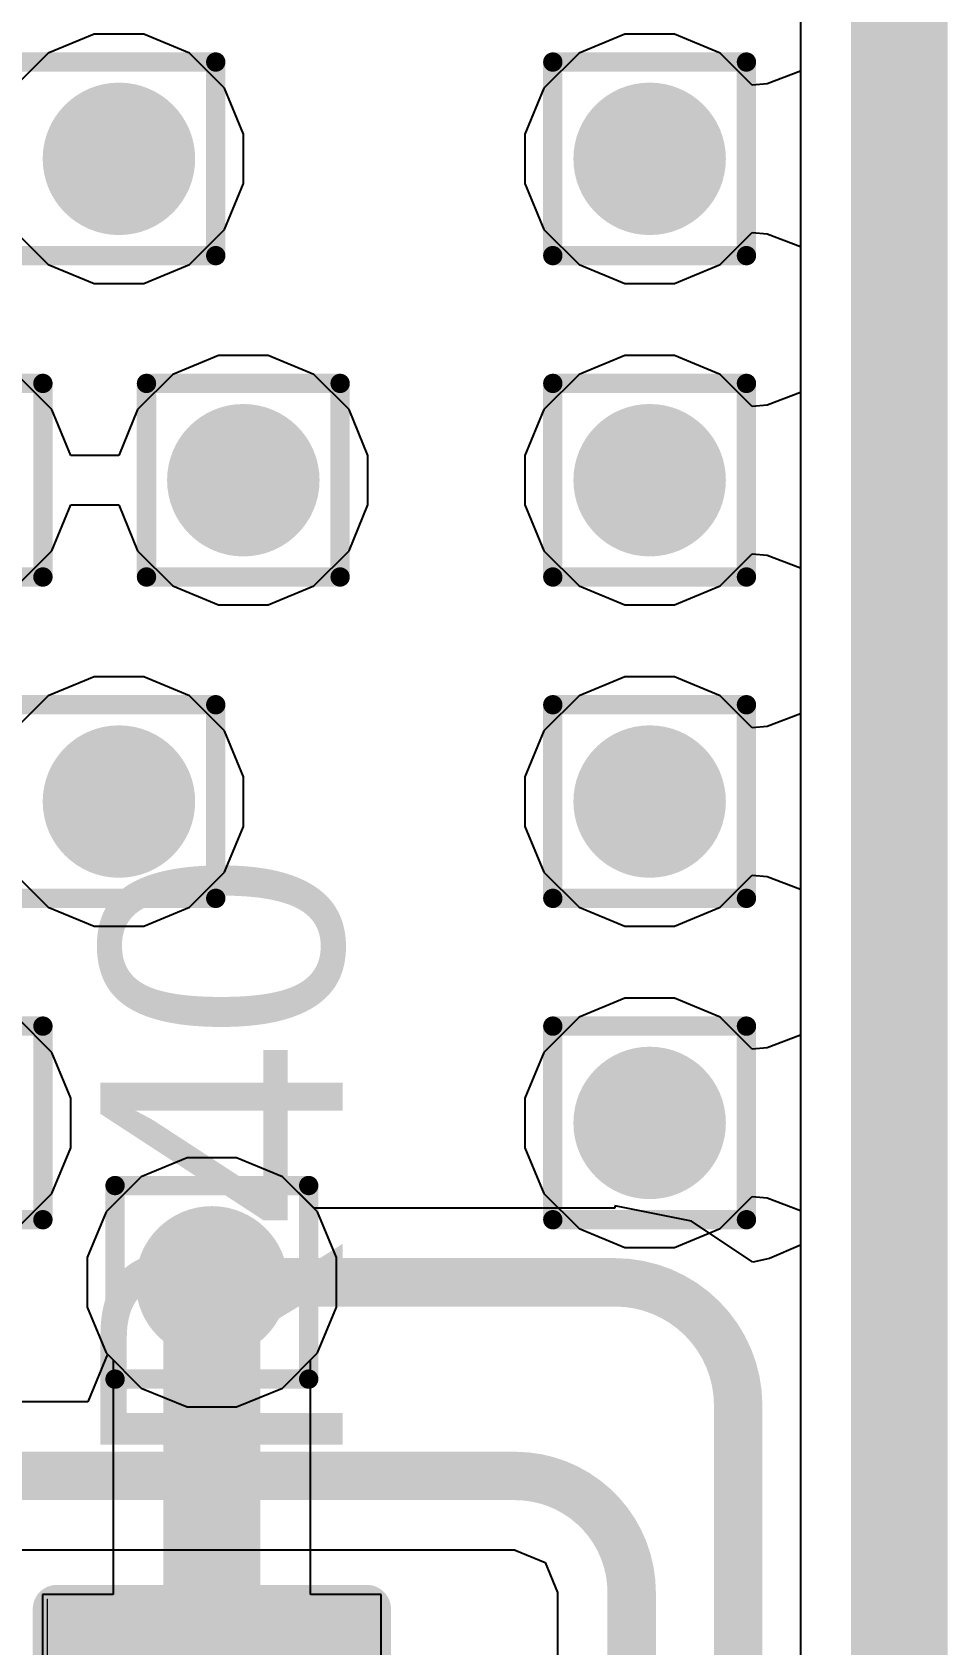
# Model space of a CAD drawing. Header units: inches. Extents: x -12 to 5355, y -7 to 5366.
# Drawn here: x 32.854 to 35.255, y 45.843 to 50.075 of the extents above; entities that cross this region are included whole.
import ezdxf

# ---------------------------------------------------------------- set-up
doc = ezdxf.new("R2010")
doc.units = ezdxf.units.IN
for name, color, linetype in [('Board Outline', 216, 'Continuous'), ('BOTTOM LAYER', 5, 'Continuous'), ('Drill Drawing', 1, 'Continuous'), ('GROUND1', 16, 'Continuous'), ('GROUND2', 156, 'Continuous'), ('POWER', 76, 'Continuous'), ('SIGNAL', 90, 'Continuous'), ('TOP LAYER', 1, 'Continuous'), ('Top Overlay', 2, 'Continuous'), ('Top Paste', 8, 'Continuous'), ('Top Solder', 216, 'Continuous'), ('Via Holes', 16, 'Continuous')]:
    doc.layers.add(name, color=color, linetype=linetype)
doc.styles.add('Arial', font='', dxfattribs={"height": 0.2})
doc.styles.get('Arial').set_extended_font_data('Arial')

# ---------------------------------------------------------------- blocks, each defined once
blk = doc.blocks.new('R___0402_22')
at = {"layer": 'TOP LAYER'}
for points in [[(-0.6985, -0.3175), (-0.6985, 0.3175), (-0.2413, 0.3175), (-0.2413, -0.3175)], [(0.2413, -0.3175), (0.2413, 0.3175), (0.6985, 0.3175), (0.6985, -0.3175)]]:
    blk.add_hatch(color=1, dxfattribs=at).paths.add_polyline_path(points)
at = {"layer": 'Top Paste'}
for points in [[(-0.6985, -0.3175), (-0.6985, 0.3175), (-0.2413, 0.3175), (-0.2413, -0.3175)], [(0.2413, -0.3175), (0.2413, 0.3175), (0.6985, 0.3175), (0.6985, -0.3175)]]:
    blk.add_hatch(color=8, dxfattribs=at).paths.add_polyline_path(points)
at = {"layer": 'Top Solder'}
for points in [[(-0.7535, -0.3725), (-0.7535, 0.3725), (-0.1863, 0.3725), (-0.1863, -0.3725)], [(0.1863, -0.3725), (0.1863, 0.3725), (0.7535, 0.3725), (0.7535, -0.3725)]]:
    blk.add_hatch(color=216, dxfattribs=at).paths.add_polyline_path(points)
at = {"layer": 'Top Overlay'}
for points in [[(-0.7874, -0.4064, 0.127, 0.127, 0), (-0.7874, 0.4064, 0.127, 0.127, 0)], [(0.7874, 0.4064, 0.127, 0.127, 0), (-0.7874, 0.4064, 0.127, 0.127, 0)], [(0.7874, -0.4064, 0.127, 0.127, 0), (0.7874, 0.4064, 0.127, 0.127, 0)], [(0.7874, -0.4064, 0.127, 0.127, 0), (-0.7874, -0.4064, 0.127, 0.127, 0)], [(0.8128, -0.4318, 0.00323, 0.00323, 0), (-0.8128, -0.4318, 0.00323, 0.00323, 0)]]:
    blk.add_lwpolyline(points, format="xyseb", dxfattribs=at)
for points in [[(-0.8191, 0.4064, 0.0635, 0.0635, 1), (-0.7556, 0.4064, 0.0635, 0.0635, 1)], [(-0.8191, 0.4064, 0.0635, 0.0635, 1), (-0.7556, 0.4064, 0.0635, 0.0635, 1)], [(0.7556, 0.4064, 0.0635, 0.0635, 1), (0.8191, 0.4064, 0.0635, 0.0635, 1)], [(0.7556, 0.4064, 0.0635, 0.0635, 1), (0.8191, 0.4064, 0.0635, 0.0635, 1)], [(-0.8191, -0.4064, 0.0635, 0.0635, 1), (-0.7556, -0.4064, 0.0635, 0.0635, 1)], [(-0.8191, -0.4064, 0.0635, 0.0635, 1), (-0.7556, -0.4064, 0.0635, 0.0635, 1)], [(0.7556, -0.4064, 0.0635, 0.0635, 1), (0.8191, -0.4064, 0.0635, 0.0635, 1)], [(0.7556, -0.4064, 0.0635, 0.0635, 1), (0.8191, -0.4064, 0.0635, 0.0635, 1)], [(-0.8136, -0.4318, 0.00161, 0.00161, 1), (-0.812, -0.4318, 0.00161, 0.00161, 1)], [(0.812, -0.4318, 0.00161, 0.00161, 1), (0.8136, -0.4318, 0.00161, 0.00161, 1)]]:
    blk.add_lwpolyline(points, format="xyseb", close=True, dxfattribs=at)

msp = doc.modelspace()

# ---------------------------------------------------------------- hatches: boundary and pattern name
at = {"layer": 'BOTTOM LAYER'}
h = msp.add_hatch(color=5, dxfattribs=at)
edge = h.paths.add_edge_path()
edge.add_arc((33.081, 49.7425), 0.2, 0, 360)
h = msp.add_hatch(color=5, dxfattribs=at)
edge = h.paths.add_edge_path()
edge.add_arc((34.4732, 49.7425), 0.2, 0, 360)
h = msp.add_hatch(color=5, dxfattribs=at)
edge = h.paths.add_edge_path()
edge.add_arc((33.4073, 48.8992), 0.2, 0, 360)
h = msp.add_hatch(color=5, dxfattribs=at)
edge = h.paths.add_edge_path()
edge.add_arc((34.4732, 48.8992), 0.2, 0, 360)
h = msp.add_hatch(color=5, dxfattribs=at)
edge = h.paths.add_edge_path()
edge.add_arc((33.081, 48.056), 0.2, 0, 360)
h = msp.add_hatch(color=5, dxfattribs=at)
edge = h.paths.add_edge_path()
edge.add_arc((34.4732, 48.056), 0.2, 0, 360)
h = msp.add_hatch(color=5, dxfattribs=at)
edge = h.paths.add_edge_path()
edge.add_arc((34.4732, 47.2127), 0.2, 0, 360)
h = msp.add_hatch(color=5, dxfattribs=at)
edge = h.paths.add_edge_path()
edge.add_arc((33.3248, 46.7944), 0.2, 0, 360)
at = {"layer": 'GROUND1'}
h = msp.add_hatch(color=16, dxfattribs=at)
edge = h.paths.add_edge_path()
edge.add_arc((33.081, 49.7425), 0.2, 0, 360)
h = msp.add_hatch(color=16, dxfattribs=at)
edge = h.paths.add_edge_path()
edge.add_arc((34.4732, 49.7425), 0.2, 0, 360)
h = msp.add_hatch(color=16, dxfattribs=at)
edge = h.paths.add_edge_path()
edge.add_arc((33.4073, 48.8992), 0.2, 0, 360)
h = msp.add_hatch(color=16, dxfattribs=at)
edge = h.paths.add_edge_path()
edge.add_arc((34.4732, 48.8992), 0.2, 0, 360)
h = msp.add_hatch(color=16, dxfattribs=at)
edge = h.paths.add_edge_path()
edge.add_arc((33.081, 48.056), 0.2, 0, 360)
h = msp.add_hatch(color=16, dxfattribs=at)
edge = h.paths.add_edge_path()
edge.add_arc((34.4732, 48.056), 0.2, 0, 360)
h = msp.add_hatch(color=16, dxfattribs=at)
edge = h.paths.add_edge_path()
edge.add_arc((34.4732, 47.2127), 0.2, 0, 360)
h = msp.add_hatch(color=16, dxfattribs=at)
edge = h.paths.add_edge_path()
edge.add_arc((33.3248, 46.7944), 0.2, 0, 360)
at = {"layer": 'GROUND2'}
h = msp.add_hatch(color=156, dxfattribs=at)
edge = h.paths.add_edge_path()
edge.add_arc((33.081, 49.7425), 0.2, 0, 360)
h = msp.add_hatch(color=156, dxfattribs=at)
edge = h.paths.add_edge_path()
edge.add_arc((34.4732, 49.7425), 0.2, 0, 360)
h = msp.add_hatch(color=156, dxfattribs=at)
edge = h.paths.add_edge_path()
edge.add_arc((33.4073, 48.8992), 0.2, 0, 360)
h = msp.add_hatch(color=156, dxfattribs=at)
edge = h.paths.add_edge_path()
edge.add_arc((34.4732, 48.8992), 0.2, 0, 360)
h = msp.add_hatch(color=156, dxfattribs=at)
edge = h.paths.add_edge_path()
edge.add_arc((33.081, 48.056), 0.2, 0, 360)
h = msp.add_hatch(color=156, dxfattribs=at)
edge = h.paths.add_edge_path()
edge.add_arc((34.4732, 48.056), 0.2, 0, 360)
h = msp.add_hatch(color=156, dxfattribs=at)
edge = h.paths.add_edge_path()
edge.add_arc((34.4732, 47.2127), 0.2, 0, 360)
h = msp.add_hatch(color=156, dxfattribs=at)
edge = h.paths.add_edge_path()
edge.add_arc((33.3248, 46.7944), 0.2, 0, 360)
at = {"layer": 'POWER'}
h = msp.add_hatch(color=76, dxfattribs=at)
edge = h.paths.add_edge_path()
edge.add_arc((33.081, 49.7425), 0.2, 0, 360)
h = msp.add_hatch(color=76, dxfattribs=at)
edge = h.paths.add_edge_path()
edge.add_arc((34.4732, 49.7425), 0.2, 0, 360)
h = msp.add_hatch(color=76, dxfattribs=at)
edge = h.paths.add_edge_path()
edge.add_arc((33.4073, 48.8992), 0.2, 0, 360)
h = msp.add_hatch(color=76, dxfattribs=at)
edge = h.paths.add_edge_path()
edge.add_arc((34.4732, 48.8992), 0.2, 0, 360)
h = msp.add_hatch(color=76, dxfattribs=at)
edge = h.paths.add_edge_path()
edge.add_arc((33.081, 48.056), 0.2, 0, 360)
h = msp.add_hatch(color=76, dxfattribs=at)
edge = h.paths.add_edge_path()
edge.add_arc((34.4732, 48.056), 0.2, 0, 360)
h = msp.add_hatch(color=76, dxfattribs=at)
edge = h.paths.add_edge_path()
edge.add_arc((34.4732, 47.2127), 0.2, 0, 360)
h = msp.add_hatch(color=76, dxfattribs=at)
edge = h.paths.add_edge_path()
edge.add_arc((33.3248, 46.7944), 0.2, 0, 360)
at = {"layer": 'SIGNAL'}
h = msp.add_hatch(color=90, dxfattribs=at)
edge = h.paths.add_edge_path()
edge.add_arc((33.081, 49.7425), 0.2, 0, 360)
h = msp.add_hatch(color=90, dxfattribs=at)
edge = h.paths.add_edge_path()
edge.add_arc((34.4732, 49.7425), 0.2, 0, 360)
h = msp.add_hatch(color=90, dxfattribs=at)
edge = h.paths.add_edge_path()
edge.add_arc((33.4073, 48.8992), 0.2, 0, 360)
h = msp.add_hatch(color=90, dxfattribs=at)
edge = h.paths.add_edge_path()
edge.add_arc((34.4732, 48.8992), 0.2, 0, 360)
h = msp.add_hatch(color=90, dxfattribs=at)
edge = h.paths.add_edge_path()
edge.add_arc((33.081, 48.056), 0.2, 0, 360)
h = msp.add_hatch(color=90, dxfattribs=at)
edge = h.paths.add_edge_path()
edge.add_arc((34.4732, 48.056), 0.2, 0, 360)
h = msp.add_hatch(color=90, dxfattribs=at)
edge = h.paths.add_edge_path()
edge.add_arc((34.4732, 47.2127), 0.2, 0, 360)
h = msp.add_hatch(color=90, dxfattribs=at)
edge = h.paths.add_edge_path()
edge.add_arc((33.3248, 46.7944), 0.2, 0, 360)
at = {"layer": 'TOP LAYER'}
h = msp.add_hatch(color=1, dxfattribs=at)
edge = h.paths.add_edge_path()
edge.add_arc((33.081, 49.7425), 0.2, 0, 360)
h = msp.add_hatch(color=1, dxfattribs=at)
edge = h.paths.add_edge_path()
edge.add_arc((34.4732, 49.7425), 0.2, 0, 360)
h = msp.add_hatch(color=1, dxfattribs=at)
edge = h.paths.add_edge_path()
edge.add_arc((33.4073, 48.8992), 0.2, 0, 360)
h = msp.add_hatch(color=1, dxfattribs=at)
edge = h.paths.add_edge_path()
edge.add_arc((34.4732, 48.8992), 0.2, 0, 360)
h = msp.add_hatch(color=1, dxfattribs=at)
edge = h.paths.add_edge_path()
edge.add_arc((33.081, 48.056), 0.2, 0, 360)
h = msp.add_hatch(color=1, dxfattribs=at)
edge = h.paths.add_edge_path()
edge.add_arc((34.4732, 48.056), 0.2, 0, 360)
h = msp.add_hatch(color=1, dxfattribs=at)
edge = h.paths.add_edge_path()
edge.add_arc((34.4732, 47.2127), 0.2, 0, 360)
h = msp.add_hatch(color=1, dxfattribs=at)
edge = h.paths.add_edge_path()
edge.add_arc((33.3248, 46.7944), 0.2, 0, 360)
at = {"layer": 'Via Holes'}
h = msp.add_hatch(color=7, dxfattribs=at)
edge = h.paths.add_edge_path()
edge.add_arc((33.081, 49.7425), 0.1, 0, 360)
h = msp.add_hatch(color=7, dxfattribs=at)
edge = h.paths.add_edge_path()
edge.add_arc((34.4732, 49.7425), 0.1, 0, 360)
h = msp.add_hatch(color=7, dxfattribs=at)
edge = h.paths.add_edge_path()
edge.add_arc((33.4073, 48.8992), 0.1, 0, 360)
h = msp.add_hatch(color=7, dxfattribs=at)
edge = h.paths.add_edge_path()
edge.add_arc((34.4732, 48.8992), 0.1, 0, 360)
h = msp.add_hatch(color=7, dxfattribs=at)
edge = h.paths.add_edge_path()
edge.add_arc((33.081, 48.056), 0.1, 0, 360)
h = msp.add_hatch(color=7, dxfattribs=at)
edge = h.paths.add_edge_path()
edge.add_arc((34.4732, 48.056), 0.1, 0, 360)
h = msp.add_hatch(color=7, dxfattribs=at)
edge = h.paths.add_edge_path()
edge.add_arc((34.4732, 47.2127), 0.1, 0, 360)
h = msp.add_hatch(color=7, dxfattribs=at)
edge = h.paths.add_edge_path()
edge.add_arc((33.3248, 46.7944), 0.1, 0, 360)

# ---------------------------------------------------------------- linework, layer by layer
at = {"layer": 'Board Outline'}
msp.add_lwpolyline([(35.1282, 75.0062, 0.254, 0.254, 0), (35.1282, 0, 0.254, 0.254, 0)], format="xyseb", dxfattribs=at)
at = {"layer": 'BOTTOM LAYER'}
for p, q in [((34.8692, 51.6138), (34.8692, 0.259)), ((33.2598, 47.1214), (33.1396, 47.0716)), ((33.3898, 47.1214), (33.2598, 47.1214)), ((33.51, 47.0716), (33.3898, 47.1214)), ((33.1396, 47.0716), (33.0476, 46.9796)), ((33.602, 46.9796), (33.51, 47.0716)), ((33.0476, 46.9796), (32.9978, 46.8594)), ((33.6518, 46.8594), (33.602, 46.9796)), ((32.9978, 46.8594), (32.9978, 46.7293)), ((33.6518, 46.7293), (33.6518, 46.8594)), ((32.9978, 46.7293), (33.0476, 46.6091)), ((33.602, 46.6091), (33.6518, 46.7293)), ((33.0476, 46.6091), (33.1396, 46.5171)), ((33.51, 46.5171), (33.602, 46.6091)), ((33.1396, 46.5171), (33.2598, 46.4674)), ((33.3898, 46.4674), (33.51, 46.5171)), ((33.2598, 46.4674), (33.3898, 46.4674))]:
    msp.add_line(p, q, dxfattribs=at)
at = {"layer": 'Drill Drawing'}
for points in [[(32.827, 49.9965, 0.0508, 0.0508, 0), (33.335, 49.9965, 0.0508, 0.0508, 0)], [(33.335, 49.4885, 0.0508, 0.0508, 0), (33.335, 49.9965, 0.0508, 0.0508, 0)], [(34.2192, 49.9965, 0.0508, 0.0508, 0), (34.7272, 49.9965, 0.0508, 0.0508, 0)], [(34.2192, 49.4885, 0.0508, 0.0508, 0), (34.2192, 49.9965, 0.0508, 0.0508, 0)], [(34.7272, 49.4885, 0.0508, 0.0508, 0), (34.7272, 49.9965, 0.0508, 0.0508, 0)], [(32.827, 49.4885, 0.0508, 0.0508, 0), (33.335, 49.4885, 0.0508, 0.0508, 0)], [(34.2192, 49.4885, 0.0508, 0.0508, 0), (34.7272, 49.4885, 0.0508, 0.0508, 0)], [(32.3736, 49.1532, 0.0508, 0.0508, 0), (32.8816, 49.1532, 0.0508, 0.0508, 0)], [(32.8816, 48.6452, 0.0508, 0.0508, 0), (32.8816, 49.1532, 0.0508, 0.0508, 0)], [(33.1533, 49.1532, 0.0508, 0.0508, 0), (33.6613, 49.1532, 0.0508, 0.0508, 0)], [(33.1533, 48.6452, 0.0508, 0.0508, 0), (33.1533, 49.1532, 0.0508, 0.0508, 0)], [(33.6613, 48.6452, 0.0508, 0.0508, 0), (33.6613, 49.1532, 0.0508, 0.0508, 0)], [(34.2192, 49.1532, 0.0508, 0.0508, 0), (34.7272, 49.1532, 0.0508, 0.0508, 0)], [(34.2192, 48.6452, 0.0508, 0.0508, 0), (34.2192, 49.1532, 0.0508, 0.0508, 0)], [(34.7272, 48.6452, 0.0508, 0.0508, 0), (34.7272, 49.1532, 0.0508, 0.0508, 0)], [(32.3736, 48.6452, 0.0508, 0.0508, 0), (32.8816, 48.6452, 0.0508, 0.0508, 0)], [(33.1533, 48.6452, 0.0508, 0.0508, 0), (33.6613, 48.6452, 0.0508, 0.0508, 0)], [(34.2192, 48.6452, 0.0508, 0.0508, 0), (34.7272, 48.6452, 0.0508, 0.0508, 0)], [(32.827, 48.31, 0.0508, 0.0508, 0), (33.335, 48.31, 0.0508, 0.0508, 0)], [(33.335, 47.802, 0.0508, 0.0508, 0), (33.335, 48.31, 0.0508, 0.0508, 0)], [(34.2192, 48.31, 0.0508, 0.0508, 0), (34.7272, 48.31, 0.0508, 0.0508, 0)], [(34.2192, 47.802, 0.0508, 0.0508, 0), (34.2192, 48.31, 0.0508, 0.0508, 0)], [(34.7272, 47.802, 0.0508, 0.0508, 0), (34.7272, 48.31, 0.0508, 0.0508, 0)], [(32.827, 47.802, 0.0508, 0.0508, 0), (33.335, 47.802, 0.0508, 0.0508, 0)], [(34.2192, 47.802, 0.0508, 0.0508, 0), (34.7272, 47.802, 0.0508, 0.0508, 0)], [(32.3736, 47.4667, 0.0508, 0.0508, 0), (32.8816, 47.4667, 0.0508, 0.0508, 0)], [(32.8816, 46.9587, 0.0508, 0.0508, 0), (32.8816, 47.4667, 0.0508, 0.0508, 0)], [(34.2192, 47.4667, 0.0508, 0.0508, 0), (34.7272, 47.4667, 0.0508, 0.0508, 0)], [(34.2192, 46.9587, 0.0508, 0.0508, 0), (34.2192, 47.4667, 0.0508, 0.0508, 0)], [(34.7272, 46.9587, 0.0508, 0.0508, 0), (34.7272, 47.4667, 0.0508, 0.0508, 0)], [(33.0708, 47.0484, 0.0508, 0.0508, 0), (33.5788, 47.0484, 0.0508, 0.0508, 0)], [(33.0708, 46.5404, 0.0508, 0.0508, 0), (33.0708, 47.0484, 0.0508, 0.0508, 0)], [(33.5788, 46.5404, 0.0508, 0.0508, 0), (33.5788, 47.0484, 0.0508, 0.0508, 0)], [(32.3736, 46.9587, 0.0508, 0.0508, 0), (32.8816, 46.9587, 0.0508, 0.0508, 0)], [(34.2192, 46.9587, 0.0508, 0.0508, 0), (34.7272, 46.9587, 0.0508, 0.0508, 0)], [(33.0708, 46.5404, 0.0508, 0.0508, 0), (33.5788, 46.5404, 0.0508, 0.0508, 0)]]:
    msp.add_lwpolyline(points, format="xyseb", dxfattribs=at)
for points in [[(33.3223, 49.9965, 0.0254, 0.0254, 1), (33.3477, 49.9965, 0.0254, 0.0254, 1)], [(33.3223, 49.9965, 0.0254, 0.0254, 1), (33.3477, 49.9965, 0.0254, 0.0254, 1)], [(34.2065, 49.9965, 0.0254, 0.0254, 1), (34.2319, 49.9965, 0.0254, 0.0254, 1)], [(34.2065, 49.9965, 0.0254, 0.0254, 1), (34.2319, 49.9965, 0.0254, 0.0254, 1)], [(34.7145, 49.9965, 0.0254, 0.0254, 1), (34.7399, 49.9965, 0.0254, 0.0254, 1)], [(34.7145, 49.9965, 0.0254, 0.0254, 1), (34.7399, 49.9965, 0.0254, 0.0254, 1)], [(33.3223, 49.4885, 0.0254, 0.0254, 1), (33.3477, 49.4885, 0.0254, 0.0254, 1)], [(33.3223, 49.4885, 0.0254, 0.0254, 1), (33.3477, 49.4885, 0.0254, 0.0254, 1)], [(34.2065, 49.4885, 0.0254, 0.0254, 1), (34.2319, 49.4885, 0.0254, 0.0254, 1)], [(34.2065, 49.4885, 0.0254, 0.0254, 1), (34.2319, 49.4885, 0.0254, 0.0254, 1)], [(34.7145, 49.4885, 0.0254, 0.0254, 1), (34.7399, 49.4885, 0.0254, 0.0254, 1)], [(34.7145, 49.4885, 0.0254, 0.0254, 1), (34.7399, 49.4885, 0.0254, 0.0254, 1)], [(32.8689, 49.1532, 0.0254, 0.0254, 1), (32.8943, 49.1532, 0.0254, 0.0254, 1)], [(32.8689, 49.1532, 0.0254, 0.0254, 1), (32.8943, 49.1532, 0.0254, 0.0254, 1)], [(33.1406, 49.1532, 0.0254, 0.0254, 1), (33.166, 49.1532, 0.0254, 0.0254, 1)], [(33.1406, 49.1532, 0.0254, 0.0254, 1), (33.166, 49.1532, 0.0254, 0.0254, 1)], [(33.6486, 49.1532, 0.0254, 0.0254, 1), (33.674, 49.1532, 0.0254, 0.0254, 1)], [(33.6486, 49.1532, 0.0254, 0.0254, 1), (33.674, 49.1532, 0.0254, 0.0254, 1)], [(34.2065, 49.1532, 0.0254, 0.0254, 1), (34.2319, 49.1532, 0.0254, 0.0254, 1)], [(34.2065, 49.1532, 0.0254, 0.0254, 1), (34.2319, 49.1532, 0.0254, 0.0254, 1)], [(34.7145, 49.1532, 0.0254, 0.0254, 1), (34.7399, 49.1532, 0.0254, 0.0254, 1)], [(34.7145, 49.1532, 0.0254, 0.0254, 1), (34.7399, 49.1532, 0.0254, 0.0254, 1)], [(32.8689, 48.6452, 0.0254, 0.0254, 1), (32.8943, 48.6452, 0.0254, 0.0254, 1)], [(32.8689, 48.6452, 0.0254, 0.0254, 1), (32.8943, 48.6452, 0.0254, 0.0254, 1)], [(33.1406, 48.6452, 0.0254, 0.0254, 1), (33.166, 48.6452, 0.0254, 0.0254, 1)], [(33.1406, 48.6452, 0.0254, 0.0254, 1), (33.166, 48.6452, 0.0254, 0.0254, 1)], [(33.6486, 48.6452, 0.0254, 0.0254, 1), (33.674, 48.6452, 0.0254, 0.0254, 1)], [(33.6486, 48.6452, 0.0254, 0.0254, 1), (33.674, 48.6452, 0.0254, 0.0254, 1)], [(34.2065, 48.6452, 0.0254, 0.0254, 1), (34.2319, 48.6452, 0.0254, 0.0254, 1)], [(34.2065, 48.6452, 0.0254, 0.0254, 1), (34.2319, 48.6452, 0.0254, 0.0254, 1)], [(34.7145, 48.6452, 0.0254, 0.0254, 1), (34.7399, 48.6452, 0.0254, 0.0254, 1)], [(34.7145, 48.6452, 0.0254, 0.0254, 1), (34.7399, 48.6452, 0.0254, 0.0254, 1)], [(33.3223, 48.31, 0.0254, 0.0254, 1), (33.3477, 48.31, 0.0254, 0.0254, 1)], [(33.3223, 48.31, 0.0254, 0.0254, 1), (33.3477, 48.31, 0.0254, 0.0254, 1)], [(34.2065, 48.31, 0.0254, 0.0254, 1), (34.2319, 48.31, 0.0254, 0.0254, 1)], [(34.2065, 48.31, 0.0254, 0.0254, 1), (34.2319, 48.31, 0.0254, 0.0254, 1)], [(34.7145, 48.31, 0.0254, 0.0254, 1), (34.7399, 48.31, 0.0254, 0.0254, 1)], [(34.7145, 48.31, 0.0254, 0.0254, 1), (34.7399, 48.31, 0.0254, 0.0254, 1)], [(33.3223, 47.802, 0.0254, 0.0254, 1), (33.3477, 47.802, 0.0254, 0.0254, 1)], [(33.3223, 47.802, 0.0254, 0.0254, 1), (33.3477, 47.802, 0.0254, 0.0254, 1)], [(34.2065, 47.802, 0.0254, 0.0254, 1), (34.2319, 47.802, 0.0254, 0.0254, 1)], [(34.2065, 47.802, 0.0254, 0.0254, 1), (34.2319, 47.802, 0.0254, 0.0254, 1)], [(34.7145, 47.802, 0.0254, 0.0254, 1), (34.7399, 47.802, 0.0254, 0.0254, 1)], [(34.7145, 47.802, 0.0254, 0.0254, 1), (34.7399, 47.802, 0.0254, 0.0254, 1)], [(32.8689, 47.4667, 0.0254, 0.0254, 1), (32.8943, 47.4667, 0.0254, 0.0254, 1)], [(32.8689, 47.4667, 0.0254, 0.0254, 1), (32.8943, 47.4667, 0.0254, 0.0254, 1)], [(34.2065, 47.4667, 0.0254, 0.0254, 1), (34.2319, 47.4667, 0.0254, 0.0254, 1)], [(34.2065, 47.4667, 0.0254, 0.0254, 1), (34.2319, 47.4667, 0.0254, 0.0254, 1)], [(34.7145, 47.4667, 0.0254, 0.0254, 1), (34.7399, 47.4667, 0.0254, 0.0254, 1)], [(34.7145, 47.4667, 0.0254, 0.0254, 1), (34.7399, 47.4667, 0.0254, 0.0254, 1)], [(33.0581, 47.0484, 0.0254, 0.0254, 1), (33.0835, 47.0484, 0.0254, 0.0254, 1)], [(33.0581, 47.0484, 0.0254, 0.0254, 1), (33.0835, 47.0484, 0.0254, 0.0254, 1)], [(33.5661, 47.0484, 0.0254, 0.0254, 1), (33.5915, 47.0484, 0.0254, 0.0254, 1)], [(33.5661, 47.0484, 0.0254, 0.0254, 1), (33.5915, 47.0484, 0.0254, 0.0254, 1)], [(32.8689, 46.9587, 0.0254, 0.0254, 1), (32.8943, 46.9587, 0.0254, 0.0254, 1)], [(32.8689, 46.9587, 0.0254, 0.0254, 1), (32.8943, 46.9587, 0.0254, 0.0254, 1)], [(34.2065, 46.9587, 0.0254, 0.0254, 1), (34.2319, 46.9587, 0.0254, 0.0254, 1)], [(34.2065, 46.9587, 0.0254, 0.0254, 1), (34.2319, 46.9587, 0.0254, 0.0254, 1)], [(34.7145, 46.9587, 0.0254, 0.0254, 1), (34.7399, 46.9587, 0.0254, 0.0254, 1)], [(34.7145, 46.9587, 0.0254, 0.0254, 1), (34.7399, 46.9587, 0.0254, 0.0254, 1)], [(33.0581, 46.5404, 0.0254, 0.0254, 1), (33.0835, 46.5404, 0.0254, 0.0254, 1)], [(33.0581, 46.5404, 0.0254, 0.0254, 1), (33.0835, 46.5404, 0.0254, 0.0254, 1)], [(33.5661, 46.5404, 0.0254, 0.0254, 1), (33.5915, 46.5404, 0.0254, 0.0254, 1)], [(33.5661, 46.5404, 0.0254, 0.0254, 1), (33.5915, 46.5404, 0.0254, 0.0254, 1)]]:
    msp.add_lwpolyline(points, format="xyseb", close=True, dxfattribs=at)
at = {"layer": 'GROUND1'}
for p, q in [((34.8692, 51.6138), (34.8692, 0.259)), ((33.2598, 47.1214), (33.1396, 47.0716)), ((33.3898, 47.1214), (33.2598, 47.1214)), ((33.51, 47.0716), (33.3898, 47.1214)), ((33.1396, 47.0716), (33.0476, 46.9796)), ((33.602, 46.9796), (33.51, 47.0716)), ((33.0476, 46.9796), (32.9978, 46.8594)), ((33.6518, 46.8594), (33.602, 46.9796)), ((32.9978, 46.8594), (32.9978, 46.7293)), ((33.6518, 46.7293), (33.6518, 46.8594)), ((32.9978, 46.7293), (33.0476, 46.6091)), ((33.602, 46.6091), (33.6518, 46.7293)), ((33.0476, 46.6091), (33.1396, 46.5171)), ((33.51, 46.5171), (33.602, 46.6091)), ((33.1396, 46.5171), (33.2598, 46.4674)), ((33.3898, 46.4674), (33.51, 46.5171)), ((33.2598, 46.4674), (33.3898, 46.4674))]:
    msp.add_line(p, q, dxfattribs=at)
at = {"layer": 'GROUND2'}
for p, q in [((34.8692, 51.6189), (34.8692, 0.259)), ((33.2598, 47.1214), (33.1396, 47.0716)), ((33.3898, 47.1214), (33.2598, 47.1214)), ((33.51, 47.0716), (33.3898, 47.1214)), ((33.1396, 47.0716), (33.0476, 46.9796)), ((33.602, 46.9796), (33.51, 47.0716)), ((33.0476, 46.9796), (32.9978, 46.8594)), ((33.6518, 46.8594), (33.602, 46.9796)), ((32.9978, 46.8594), (32.9978, 46.7293)), ((33.6518, 46.7293), (33.6518, 46.8594)), ((32.9978, 46.7293), (33.0476, 46.6091)), ((33.602, 46.6091), (33.6518, 46.7293)), ((33.0476, 46.6091), (33.1396, 46.5171)), ((33.51, 46.5171), (33.602, 46.6091)), ((33.1396, 46.5171), (33.2598, 46.4674)), ((33.3898, 46.4674), (33.51, 46.5171)), ((33.2598, 46.4674), (33.3898, 46.4674))]:
    msp.add_line(p, q, dxfattribs=at)
at = {"layer": 'POWER'}
for p, q in [((34.8692, 50.3556), (34.8692, 49.9727)), ((33.0159, 50.0695), (32.8957, 50.0197)), ((33.146, 50.0695), (33.0159, 50.0695)), ((33.2662, 50.0197), (33.146, 50.0695)), ((34.4081, 50.0695), (34.2879, 50.0197)), ((34.5382, 50.0695), (34.4081, 50.0695)), ((34.6584, 50.0197), (34.5382, 50.0695)), ((32.8957, 50.0197), (32.8037, 49.9278)), ((33.3582, 49.9278), (33.2662, 50.0197)), ((34.2879, 50.0197), (34.196, 49.9278)), ((34.7422, 49.9359), (34.6584, 50.0197)), ((34.8692, 49.9727), (34.7813, 49.9394)), ((34.7813, 49.9394), (34.7422, 49.9359)), ((33.408, 49.8076), (33.3582, 49.9278)), ((34.196, 49.9278), (34.1462, 49.8076)), ((33.408, 49.6775), (33.408, 49.8076)), ((34.1462, 49.8076), (34.1462, 49.6775)), ((33.3582, 49.5573), (33.408, 49.6775)), ((34.1462, 49.6775), (34.196, 49.5573)), ((32.8037, 49.5573), (32.8957, 49.4653)), ((33.2662, 49.4653), (33.3582, 49.5573)), ((34.196, 49.5573), (34.2879, 49.4653)), ((34.6584, 49.4653), (34.7422, 49.5491)), ((34.7422, 49.5491), (34.7813, 49.5456)), ((34.7813, 49.5456), (34.8692, 49.5124)), ((34.8692, 49.5124), (34.8692, 49.1294)), ((32.8957, 49.4653), (33.0159, 49.4155)), ((33.146, 49.4155), (33.2662, 49.4653)), ((34.2879, 49.4653), (34.4081, 49.4155)), ((34.5382, 49.4155), (34.6584, 49.4653)), ((33.0159, 49.4155), (33.146, 49.4155)), ((34.4081, 49.4155), (34.5382, 49.4155)), ((33.3423, 49.2262), (33.2221, 49.1765)), ((33.4724, 49.2262), (33.3423, 49.2262)), ((33.5926, 49.1765), (33.4724, 49.2262)), ((34.4081, 49.2262), (34.2879, 49.1765)), ((34.5382, 49.2262), (34.4081, 49.2262)), ((34.6584, 49.1765), (34.5382, 49.2262)), ((32.9048, 49.0845), (32.8128, 49.1765)), ((33.2221, 49.1765), (33.1301, 49.0845)), ((33.6846, 49.0845), (33.5926, 49.1765)), ((34.2879, 49.1765), (34.196, 49.0845)), ((34.7422, 49.0926), (34.6584, 49.1765)), ((34.8692, 49.1294), (34.7813, 49.0962)), ((32.9546, 48.9643), (32.9048, 49.0845)), ((33.1301, 49.0845), (33.0803, 48.9643)), ((33.7343, 48.9643), (33.6846, 49.0845)), ((34.196, 49.0845), (34.1462, 48.9643)), ((34.7813, 49.0962), (34.7422, 49.0926)), ((33.0803, 48.9643), (32.9546, 48.9643)), ((33.7343, 48.8342), (33.7343, 48.9643)), ((34.1462, 48.9643), (34.1462, 48.8342)), ((32.9048, 48.714), (32.9546, 48.8342)), ((32.9546, 48.8342), (33.0803, 48.8342)), ((33.0803, 48.8342), (33.1301, 48.714)), ((33.6846, 48.714), (33.7343, 48.8342)), ((34.1462, 48.8342), (34.196, 48.714)), ((32.8128, 48.622), (32.9048, 48.714)), ((33.1301, 48.714), (33.2221, 48.622)), ((33.5926, 48.622), (33.6846, 48.714)), ((34.196, 48.714), (34.2879, 48.622)), ((34.6584, 48.622), (34.7422, 48.7059)), ((34.7422, 48.7059), (34.7813, 48.7023)), ((34.7813, 48.7023), (34.8692, 48.6691)), ((34.8692, 48.6691), (34.8692, 48.2861)), ((33.2221, 48.622), (33.3423, 48.5722)), ((33.4724, 48.5722), (33.5926, 48.622)), ((34.2879, 48.622), (34.4081, 48.5722)), ((34.5382, 48.5722), (34.6584, 48.622)), ((33.3423, 48.5722), (33.4724, 48.5722)), ((34.4081, 48.5722), (34.5382, 48.5722)), ((33.0159, 48.383), (32.8957, 48.3332)), ((33.146, 48.383), (33.0159, 48.383)), ((33.2662, 48.3332), (33.146, 48.383)), ((34.4081, 48.383), (34.2879, 48.3332)), ((34.5382, 48.383), (34.4081, 48.383)), ((34.6584, 48.3332), (34.5382, 48.383)), ((32.8957, 48.3332), (32.8037, 48.2412)), ((33.3582, 48.2412), (33.2662, 48.3332)), ((34.2879, 48.3332), (34.196, 48.2412)), ((34.7422, 48.2493), (34.6584, 48.3332)), ((34.8692, 48.2861), (34.7813, 48.2529)), ((33.408, 48.121), (33.3582, 48.2412)), ((34.196, 48.2412), (34.1462, 48.121)), ((34.7813, 48.2529), (34.7422, 48.2493)), ((33.408, 47.9909), (33.408, 48.121)), ((34.1462, 48.121), (34.1462, 47.9909)), ((33.3582, 47.8707), (33.408, 47.9909)), ((34.1462, 47.9909), (34.196, 47.8707)), ((32.8037, 47.8707), (32.8957, 47.7788)), ((33.2662, 47.7788), (33.3582, 47.8707)), ((34.196, 47.8707), (34.2879, 47.7788)), ((34.6584, 47.7788), (34.7422, 47.8626)), ((34.7422, 47.8626), (34.7813, 47.859)), ((34.7813, 47.859), (34.8692, 47.8258)), ((34.8692, 47.8258), (34.8692, 47.4428)), ((32.8957, 47.7788), (33.0159, 47.729)), ((33.146, 47.729), (33.2662, 47.7788)), ((34.2879, 47.7788), (34.4081, 47.729)), ((34.5382, 47.729), (34.6584, 47.7788)), ((33.0159, 47.729), (33.146, 47.729)), ((34.4081, 47.729), (34.5382, 47.729)), ((34.4081, 47.5397), (34.2879, 47.4899)), ((34.5382, 47.5397), (34.4081, 47.5397)), ((34.6584, 47.4899), (34.5382, 47.5397)), ((32.9048, 47.3979), (32.8128, 47.4899)), ((34.2879, 47.4899), (34.196, 47.3979)), ((34.7422, 47.4061), (34.6584, 47.4899)), ((34.8692, 47.4428), (34.7813, 47.4096)), ((32.9546, 47.2777), (32.9048, 47.3979)), ((34.196, 47.3979), (34.1462, 47.2777)), ((34.7813, 47.4096), (34.7422, 47.4061)), ((32.9546, 47.1476), (32.9546, 47.2777)), ((34.1462, 47.2777), (34.1462, 47.1476)), ((32.9048, 47.0275), (32.9546, 47.1476)), ((34.1462, 47.1476), (34.196, 47.0275)), ((33.2598, 47.1214), (33.1396, 47.0716)), ((33.3898, 47.1214), (33.2598, 47.1214)), ((33.51, 47.0716), (33.3898, 47.1214)), ((33.1396, 47.0716), (33.0476, 46.9796)), ((33.602, 46.9796), (33.51, 47.0716)), ((32.8128, 46.9355), (32.9048, 47.0275)), ((34.196, 47.0275), (34.2879, 46.9355)), ((34.6584, 46.9355), (34.7422, 47.0193)), ((34.7422, 47.0193), (34.7813, 47.0158)), ((34.7813, 47.0158), (34.8692, 46.9825)), ((33.0476, 46.9796), (32.9978, 46.8594)), ((33.6518, 46.8594), (33.602, 46.9796)), ((34.8692, 46.9825), (34.8692, 0.259)), ((34.2879, 46.9355), (34.4081, 46.8857)), ((34.5382, 46.8857), (34.6584, 46.9355)), ((34.4081, 46.8857), (34.5382, 46.8857)), ((32.9978, 46.8594), (32.9978, 46.7293)), ((33.6518, 46.7293), (33.6518, 46.8594)), ((32.9978, 46.7293), (33.0476, 46.6091)), ((33.602, 46.6091), (33.6518, 46.7293)), ((33.0476, 46.6091), (33.1396, 46.5171)), ((33.51, 46.5171), (33.602, 46.6091)), ((33.1396, 46.5171), (33.2598, 46.4674)), ((33.3898, 46.4674), (33.51, 46.5171)), ((33.2598, 46.4674), (33.3898, 46.4674))]:
    msp.add_line(p, q, dxfattribs=at)
at = {"layer": 'SIGNAL'}
for p, q in [((34.8692, 51.6189), (34.8692, 46.892)), ((33.2598, 47.1214), (33.1396, 47.0716)), ((33.3898, 47.1214), (33.2598, 47.1214)), ((33.51, 47.0716), (33.3898, 47.1214)), ((33.1396, 47.0716), (33.0476, 46.9796)), ((33.593, 46.9886), (33.51, 47.0716)), ((33.0476, 46.9796), (32.9978, 46.8594)), ((34.3822, 46.9886), (33.593, 46.9886)), ((34.5827, 46.955), (34.3822, 46.9949)), ((34.3822, 46.9949), (34.3822, 46.9886)), ((34.7442, 46.8471), (34.5827, 46.955)), ((34.8692, 46.892), (34.788, 46.8568)), ((32.9978, 46.8594), (32.9978, 46.7293)), ((34.788, 46.8568), (34.7442, 46.8471)), ((32.9978, 46.7293), (33.0476, 46.6091)), ((33.0511, 46.6056), (32.9993, 46.4806)), ((33.0476, 46.6091), (33.0511, 46.6056)), ((32.9993, 46.4806), (32.5008, 46.4806)), ((32.5008, 46.0921), (34.1202, 46.0921)), ((34.1202, 46.0921), (34.1202, 46.0916)), ((34.1202, 46.0916), (34.1988, 46.059)), ((34.1988, 46.059), (34.2314, 45.9804)), ((34.2314, 45.9804), (34.2319, 45.9804)), ((34.2319, 45.9804), (34.2319, 39.7617))]:
    msp.add_line(p, q, dxfattribs=at)
for points in [[(33.3248, 46.7944, 0.127, 0.127, 0), (34.3822, 46.7944, 0.127, 0.127, 0)], [(34.3822, 46.7944, 0.127, 0.127, -0.413282), (34.7055, 46.4721, 0.127, 0.127, 0)], [(34.7055, 6.3535, 0.127, 0.127, 0), (34.7055, 46.4721, 0.127, 0.127, 0)], [(32.2326, 46.2864, 0.127, 0.127, 0), (34.1202, 46.2864, 0.127, 0.127, 0)], [(34.1202, 46.2864, 0.127, 0.127, -0.414214), (34.4261, 45.9804, 0.127, 0.127, 0)], [(34.4261, 6.5657, 0.127, 0.127, 0), (34.4261, 45.9804, 0.127, 0.127, 0)]]:
    msp.add_lwpolyline(points, format="xyseb", dxfattribs=at)
for points in [[(33.2931, 46.7944, 0.0635, 0.0635, 1), (33.3565, 46.7944, 0.0635, 0.0635, 1)], [(34.3505, 46.7944, 0.0635, 0.0635, 1), (34.414, 46.7944, 0.0635, 0.0635, 1)], [(34.3505, 46.7944, 0.0635, 0.0635, 1), (34.414, 46.7944, 0.0635, 0.0635, 1)], [(34.6737, 46.4721, 0.0635, 0.0635, 1), (34.7372, 46.4721, 0.0635, 0.0635, 1)], [(34.6737, 46.4721, 0.0635, 0.0635, 1), (34.7372, 46.4721, 0.0635, 0.0635, 1)], [(34.0884, 46.2864, 0.0635, 0.0635, 1), (34.1519, 46.2864, 0.0635, 0.0635, 1)], [(34.0884, 46.2864, 0.0635, 0.0635, 1), (34.1519, 46.2864, 0.0635, 0.0635, 1)], [(34.3943, 45.9804, 0.0635, 0.0635, 1), (34.4578, 45.9804, 0.0635, 0.0635, 1)], [(34.3943, 45.9804, 0.0635, 0.0635, 1), (34.4578, 45.9804, 0.0635, 0.0635, 1)]]:
    msp.add_lwpolyline(points, format="xyseb", close=True, dxfattribs=at)
at = {"layer": 'TOP LAYER'}
for p, q in [((34.8692, 51.6138), (34.8692, 0.259)), ((33.2598, 47.1214), (33.1396, 47.0716)), ((33.3898, 47.1214), (33.2598, 47.1214)), ((33.51, 47.0716), (33.3898, 47.1214)), ((33.1396, 47.0716), (33.0476, 46.9796)), ((33.602, 46.9796), (33.51, 47.0716)), ((33.0476, 46.9796), (32.9978, 46.8594)), ((33.6518, 46.8594), (33.602, 46.9796)), ((32.9978, 46.8594), (32.9978, 46.7293)), ((33.6518, 46.7293), (33.6518, 46.8594)), ((32.9978, 46.7293), (33.0476, 46.6091)), ((33.602, 46.6091), (33.6518, 46.7293)), ((33.0476, 46.6091), (33.0658, 46.5909)), ((33.0658, 46.5909), (33.0658, 45.9752)), ((33.5838, 46.5909), (33.602, 46.6091)), ((33.5838, 45.9752), (33.5838, 46.5909)), ((33.0658, 45.9752), (32.8803, 45.9752)), ((32.8803, 45.9752), (32.8803, 45.264)), ((33.7693, 45.9752), (33.5838, 45.9752)), ((33.7693, 45.264), (33.7693, 45.9752))]:
    msp.add_line(p, q, dxfattribs=at)
msp.add_lwpolyline([(33.3248, 45.6196, 0.254, 0.254, 0), (33.3248, 46.7944, 0.254, 0.254, 0)], format="xyseb", dxfattribs=at)
msp.add_lwpolyline([(33.2613, 46.7944, 0.127, 0.127, 1), (33.3883, 46.7944, 0.127, 0.127, 1)], format="xyseb", close=True, dxfattribs=at)

# ---------------------------------------------------------------- block references
at = {"rotation": 270}
msp.add_blockref('R___0402_22', (33.3248, 45.1497), dxfattribs=at)

# ---------------------------------------------------------------- texts
at = {"layer": 'Top Overlay', "style": 'Arial'}
msp.add_text('R40', height=0.635, rotation=90, dxfattribs=at).set_placement((33.6676, 46.296))

doc.saveas('drawing.dxf')
